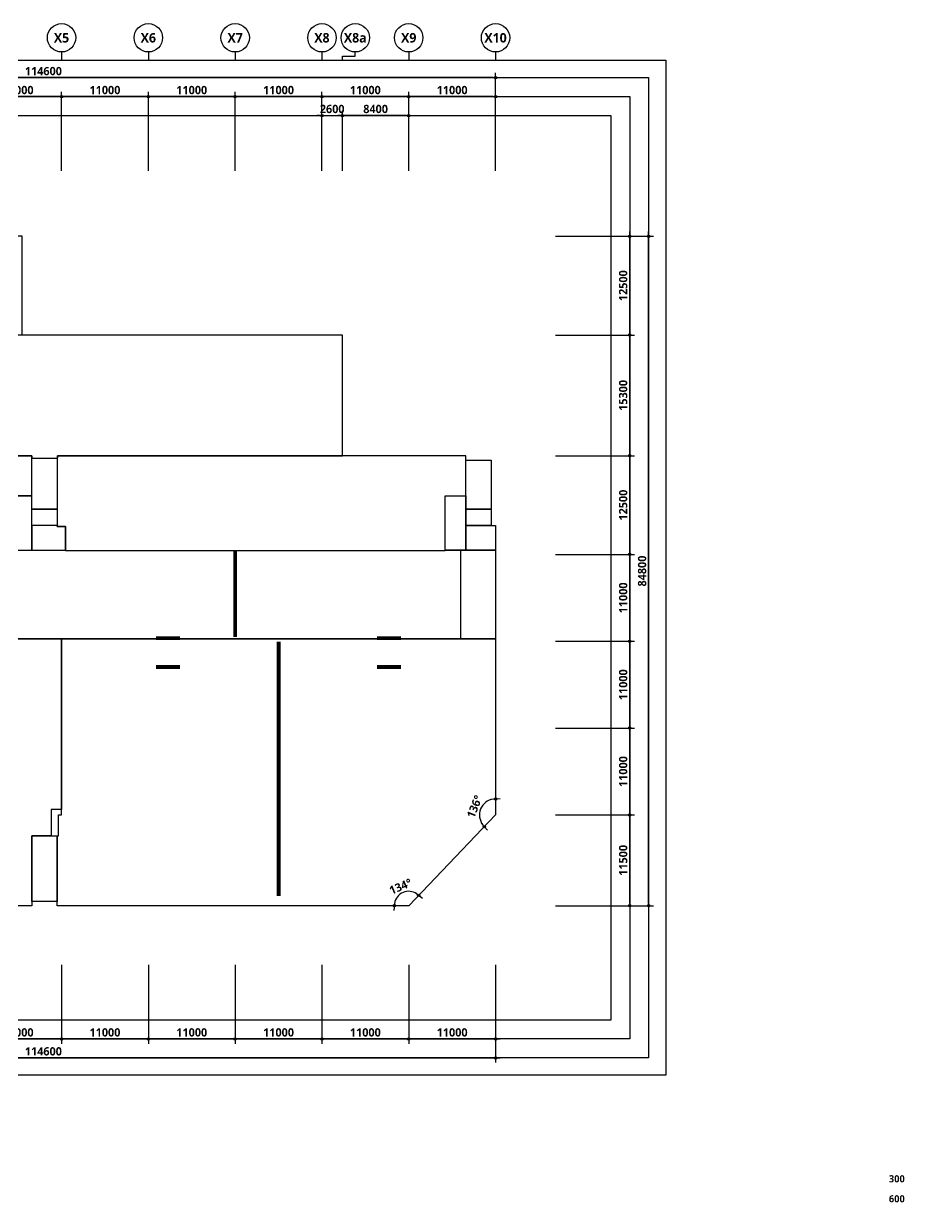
# Model space of a CAD drawing. Header units: millimetres. Extents: x -5354 to 997967, y -1313401 to 249081.
# Drawn here: x 106275 to 217903, y -944305 to -794976 of the extents above; entities that cross this region are included whole.
import ezdxf
from ezdxf.enums import TextEntityAlignment as Align

# ---------------------------------------------------------------- set-up
doc = ezdxf.new("R2010")
doc.units = ezdxf.units.MM
doc.header["$LTSCALE"] = 300
doc.header["$MEASUREMENT"] = 0
doc.header["$PDSIZE"] = -10
doc.layers.get('0').update_dxf_attribs({"linetype": 'CONTINUOUS'})
doc.layers.get('Defpoints').update_dxf_attribs({"color": 153, "linetype": 'CONTINUOUS'})
for name, color, linetype in [('A-ANNO-TEXT1', 7, 'CONTINUOUS'), ('A-ANNO-TITL', 7, 'CONTINUOUS'), ('A-ST-AXIS-BUB', 7, 'CONTINUOUS'), ('A-ST-AXIS-DIM', 7, 'CONTINUOUS'), ('ILDO_Cosinus Joint', 20, 'CONTINUOUS')]:
    doc.layers.add(name, color=color, linetype=linetype)
doc.layers.add('Defpoint', color=161, linetype='CONTINUOUS', plot=False)
doc.layers.add('면적', color=210, linetype='CONTINUOUS', plot=False)
doc.styles.add('SH_대대리576', font='')
doc.styles.get('SH_대대리576').set_extended_font_data('NanumGothic', bold=True)
doc.dimstyles.new('SHP 600', dxfattribs={"dimscale": 300, "dimtxt": 3.5, "dimasz": 1, "dimexe": 2, "dimexo": 2, "dimgap": 1, "dimtad": 1, "dimdec": 0, "dimzin": 0, "dimdsep": 46, "dimtxsty": 'SH_대대리576', "dimblk": 'DIMDOT', "dimcen": 0.09, "dimclrt": 3, "dimadec": 0, "dimazin": 1, "dimtfac": 1, "dimtdec": 0, "dimtix": 1, "dimtmove": 2, "dimatfit": 0, "dimldrblk": 'DIMDOT', "dimfxl": 1, "dimtolj": 1, "dimtzin": 0, "dimarcsym": 0})

# ---------------------------------------------------------------- blocks, each defined once
blk = doc.blocks.new('DIMDOT')
at = {"color": 0}
blk.add_line((-2, 0), (2, 0), dxfattribs=at)
for radius in [0.5, 0.25]:
    blk.add_circle((0, 0), radius, dxfattribs=at)
blk = doc.blocks.new('*D731')
at = {"layer": 'A-ST-AXIS-DIM', "color": 0, "lineweight": -2, "transparency": 16777216}
for p, q in [((51487, -813626), (51487, -801226)), ((165787, -801826), (51787, -801826)), ((166087, -813626), (166087, -801226))]:
    blk.add_line(p, q, dxfattribs=at)
at = {"layer": 'Defpoints', "color": 0, "transparency": 16777216}
for p in [(51487, -801826), (51487, -814226), (166087, -814226)]:
    blk.add_point(p, dxfattribs=at)
at = {"layer": 'A-ST-AXIS-DIM', "color": 0, "lineweight": -2, "transparency": 16777216, "xscale": 300, "yscale": 300, "zscale": 300, "rotation": 180}
blk.add_blockref('DIMDOT', (51487, -801826), dxfattribs=at)
at = {"layer": 'A-ST-AXIS-DIM', "color": 0, "lineweight": -2, "transparency": 16777216, "xscale": 300, "yscale": 300, "zscale": 300}
blk.add_blockref('DIMDOT', (166087, -801826), dxfattribs=at)
at = {"layer": 'A-ST-AXIS-DIM', "color": 3, "transparency": 16777216, "insert": (108787, -801001), "char_height": 1050, "attachment_point": 5, "style": 'SH_대대리576'}
blk.add_mtext('\\A1;114600', dxfattribs=at)
blk = doc.blocks.new('*D727')
at = {"layer": 'A-ST-AXIS-DIM', "color": 0, "lineweight": -2, "transparency": 16777216}
for p, q in [((100087, -813626), (100087, -803626)), ((110787, -804226), (100387, -804226)), ((111087, -813626), (111087, -803626))]:
    blk.add_line(p, q, dxfattribs=at)
at = {"layer": 'Defpoints', "color": 0, "transparency": 16777216}
for p in [(100087, -804226), (100087, -814226), (111087, -814226)]:
    blk.add_point(p, dxfattribs=at)
at = {"layer": 'A-ST-AXIS-DIM', "color": 0, "lineweight": -2, "transparency": 16777216, "xscale": 300, "yscale": 300, "zscale": 300, "rotation": 180}
blk.add_blockref('DIMDOT', (100087, -804226), dxfattribs=at)
at = {"layer": 'A-ST-AXIS-DIM', "color": 0, "lineweight": -2, "transparency": 16777216, "xscale": 300, "yscale": 300, "zscale": 300}
blk.add_blockref('DIMDOT', (111087, -804226), dxfattribs=at)
at = {"layer": 'A-ST-AXIS-DIM', "color": 3, "transparency": 16777216, "insert": (105587, -803401), "char_height": 1050, "attachment_point": 5, "style": 'SH_대대리576'}
blk.add_mtext('\\A1;11000', dxfattribs=at)
blk = doc.blocks.new('*D726')
at = {"layer": 'A-ST-AXIS-DIM', "color": 0, "lineweight": -2, "transparency": 16777216}
for p, q in [((111087, -813626), (111087, -803626)), ((121787, -804226), (111387, -804226)), ((122087, -813626), (122087, -803626))]:
    blk.add_line(p, q, dxfattribs=at)
at = {"layer": 'Defpoints', "color": 0, "transparency": 16777216}
for p in [(111087, -804226), (111087, -814226), (122087, -814226)]:
    blk.add_point(p, dxfattribs=at)
at = {"layer": 'A-ST-AXIS-DIM', "color": 0, "lineweight": -2, "transparency": 16777216, "xscale": 300, "yscale": 300, "zscale": 300, "rotation": 180}
blk.add_blockref('DIMDOT', (111087, -804226), dxfattribs=at)
at = {"layer": 'A-ST-AXIS-DIM', "color": 0, "lineweight": -2, "transparency": 16777216, "xscale": 300, "yscale": 300, "zscale": 300}
blk.add_blockref('DIMDOT', (122087, -804226), dxfattribs=at)
at = {"layer": 'A-ST-AXIS-DIM', "color": 3, "transparency": 16777216, "insert": (116587, -803401), "char_height": 1050, "attachment_point": 5, "style": 'SH_대대리576'}
blk.add_mtext('\\A1;11000', dxfattribs=at)
blk = doc.blocks.new('*D725')
at = {"layer": 'A-ST-AXIS-DIM', "color": 0, "lineweight": -2, "transparency": 16777216}
for p, q in [((122087, -813626), (122087, -803626)), ((132787, -804226), (122387, -804226)), ((133087, -813626), (133087, -803626))]:
    blk.add_line(p, q, dxfattribs=at)
at = {"layer": 'Defpoints', "color": 0, "transparency": 16777216}
for p in [(122087, -804226), (122087, -814226), (133087, -814226)]:
    blk.add_point(p, dxfattribs=at)
at = {"layer": 'A-ST-AXIS-DIM', "color": 0, "lineweight": -2, "transparency": 16777216, "xscale": 300, "yscale": 300, "zscale": 300, "rotation": 180}
blk.add_blockref('DIMDOT', (122087, -804226), dxfattribs=at)
at = {"layer": 'A-ST-AXIS-DIM', "color": 0, "lineweight": -2, "transparency": 16777216, "xscale": 300, "yscale": 300, "zscale": 300}
blk.add_blockref('DIMDOT', (133087, -804226), dxfattribs=at)
at = {"layer": 'A-ST-AXIS-DIM', "color": 3, "transparency": 16777216, "insert": (127587, -803401), "char_height": 1050, "attachment_point": 5, "style": 'SH_대대리576'}
blk.add_mtext('\\A1;11000', dxfattribs=at)
blk = doc.blocks.new('*D724')
at = {"layer": 'A-ST-AXIS-DIM', "color": 0, "lineweight": -2, "transparency": 16777216}
for p, q in [((133087, -813626), (133087, -803626)), ((143787, -804226), (133387, -804226)), ((144087, -813626), (144087, -803626))]:
    blk.add_line(p, q, dxfattribs=at)
at = {"layer": 'Defpoints', "color": 0, "transparency": 16777216}
for p in [(133087, -804226), (133087, -814226), (144087, -814226)]:
    blk.add_point(p, dxfattribs=at)
at = {"layer": 'A-ST-AXIS-DIM', "color": 0, "lineweight": -2, "transparency": 16777216, "xscale": 300, "yscale": 300, "zscale": 300, "rotation": 180}
blk.add_blockref('DIMDOT', (133087, -804226), dxfattribs=at)
at = {"layer": 'A-ST-AXIS-DIM', "color": 0, "lineweight": -2, "transparency": 16777216, "xscale": 300, "yscale": 300, "zscale": 300}
blk.add_blockref('DIMDOT', (144087, -804226), dxfattribs=at)
at = {"layer": 'A-ST-AXIS-DIM', "color": 3, "transparency": 16777216, "insert": (138587, -803401), "char_height": 1050, "attachment_point": 5, "style": 'SH_대대리576'}
blk.add_mtext('\\A1;11000', dxfattribs=at)
blk = doc.blocks.new('*D723')
at = {"layer": 'A-ST-AXIS-DIM', "color": 0, "lineweight": -2, "transparency": 16777216}
for p, q in [((144087, -813626), (144087, -803626)), ((154787, -804226), (144387, -804226)), ((155087, -813626), (155087, -803626))]:
    blk.add_line(p, q, dxfattribs=at)
at = {"layer": 'Defpoints', "color": 0, "transparency": 16777216}
for p in [(144087, -804226), (144087, -814226), (155087, -814226)]:
    blk.add_point(p, dxfattribs=at)
at = {"layer": 'A-ST-AXIS-DIM', "color": 0, "lineweight": -2, "transparency": 16777216, "xscale": 300, "yscale": 300, "zscale": 300, "rotation": 180}
blk.add_blockref('DIMDOT', (144087, -804226), dxfattribs=at)
at = {"layer": 'A-ST-AXIS-DIM', "color": 0, "lineweight": -2, "transparency": 16777216, "xscale": 300, "yscale": 300, "zscale": 300}
blk.add_blockref('DIMDOT', (155087, -804226), dxfattribs=at)
at = {"layer": 'A-ST-AXIS-DIM', "color": 3, "transparency": 16777216, "insert": (149587, -803401), "char_height": 1050, "attachment_point": 5, "style": 'SH_대대리576'}
blk.add_mtext('\\A1;11000', dxfattribs=at)
blk = doc.blocks.new('*D722')
at = {"layer": 'A-ST-AXIS-DIM', "color": 0, "lineweight": -2, "transparency": 16777216}
for p, q in [((155087, -813626), (155087, -803626)), ((165787, -804226), (155387, -804226)), ((166087, -813626), (166087, -803626))]:
    blk.add_line(p, q, dxfattribs=at)
at = {"layer": 'Defpoints', "color": 0, "transparency": 16777216}
for p in [(155087, -804226), (155087, -814226), (166087, -814226)]:
    blk.add_point(p, dxfattribs=at)
at = {"layer": 'A-ST-AXIS-DIM', "color": 0, "lineweight": -2, "transparency": 16777216, "xscale": 300, "yscale": 300, "zscale": 300, "rotation": 180}
blk.add_blockref('DIMDOT', (155087, -804226), dxfattribs=at)
at = {"layer": 'A-ST-AXIS-DIM', "color": 0, "lineweight": -2, "transparency": 16777216, "xscale": 300, "yscale": 300, "zscale": 300}
blk.add_blockref('DIMDOT', (166087, -804226), dxfattribs=at)
at = {"layer": 'A-ST-AXIS-DIM', "color": 3, "transparency": 16777216, "insert": (160587, -803401), "char_height": 1050, "attachment_point": 5, "style": 'SH_대대리576'}
blk.add_mtext('\\A1;11000', dxfattribs=at)
blk = doc.blocks.new('A-ST-AXIS-BUB-1')
at = {"layer": 'A-ST-AXIS-BUB'}
blk.add_line((0, 350), (0, 0), dxfattribs=at)
blk.add_circle((0, 950), 600, dxfattribs=at)
blk = doc.blocks.new('*D619')
at = {"layer": 'A-ST-AXIS-DIM', "color": 0, "lineweight": -2, "transparency": 16777216}
for p, q in [((173687, -821926), (183687, -821926)), ((183087, -834126), (183087, -822226)), ((173687, -834426), (183687, -834426))]:
    blk.add_line(p, q, dxfattribs=at)
at = {"layer": 'Defpoints', "color": 0, "transparency": 16777216}
for p in [(173087, -821926), (183087, -821926), (173087, -834426)]:
    blk.add_point(p, dxfattribs=at)
at = {"layer": 'A-ST-AXIS-DIM', "color": 0, "lineweight": -2, "transparency": 16777216, "xscale": 300, "yscale": 300, "zscale": 300}
for p, rotation in [((183087, -821926), 90), ((183087, -834426), 270)]:
    blk.add_blockref('DIMDOT', p, dxfattribs=dict(at, rotation=rotation))
at = {"layer": 'A-ST-AXIS-DIM', "color": 3, "transparency": 16777216, "insert": (182262, -828176), "char_height": 1050, "attachment_point": 5, "rotation": 90, "style": 'SH_대대리576'}
blk.add_mtext('\\A1;12500', dxfattribs=at)
blk = doc.blocks.new('*D618')
at = {"layer": 'A-ST-AXIS-DIM', "color": 0, "lineweight": -2, "transparency": 16777216}
for p, q in [((173687, -834426), (183687, -834426)), ((183087, -849426), (183087, -834726)), ((173687, -849726), (183687, -849726))]:
    blk.add_line(p, q, dxfattribs=at)
at = {"layer": 'Defpoints', "color": 0, "transparency": 16777216}
for p in [(173087, -834426), (183087, -834426), (173087, -849726)]:
    blk.add_point(p, dxfattribs=at)
at = {"layer": 'A-ST-AXIS-DIM', "color": 0, "lineweight": -2, "transparency": 16777216, "xscale": 300, "yscale": 300, "zscale": 300}
for p, rotation in [((183087, -834426), 90), ((183087, -849726), 270)]:
    blk.add_blockref('DIMDOT', p, dxfattribs=dict(at, rotation=rotation))
at = {"layer": 'A-ST-AXIS-DIM', "color": 3, "transparency": 16777216, "insert": (182262, -842076), "char_height": 1050, "attachment_point": 5, "rotation": 90, "style": 'SH_대대리576'}
blk.add_mtext('\\A1;15300', dxfattribs=at)
blk = doc.blocks.new('*D617')
at = {"layer": 'A-ST-AXIS-DIM', "color": 0, "lineweight": -2, "transparency": 16777216}
for p, q in [((173687, -849726), (183687, -849726)), ((183087, -861926), (183087, -850026)), ((173687, -862226), (183687, -862226))]:
    blk.add_line(p, q, dxfattribs=at)
at = {"layer": 'Defpoints', "color": 0, "transparency": 16777216}
for p in [(173087, -849726), (183087, -849726), (173087, -862226)]:
    blk.add_point(p, dxfattribs=at)
at = {"layer": 'A-ST-AXIS-DIM', "color": 0, "lineweight": -2, "transparency": 16777216, "xscale": 300, "yscale": 300, "zscale": 300}
for p, rotation in [((183087, -849726), 90), ((183087, -862226), 270)]:
    blk.add_blockref('DIMDOT', p, dxfattribs=dict(at, rotation=rotation))
at = {"layer": 'A-ST-AXIS-DIM', "color": 3, "transparency": 16777216, "insert": (182262, -855976), "char_height": 1050, "attachment_point": 5, "rotation": 90, "style": 'SH_대대리576'}
blk.add_mtext('\\A1;12500', dxfattribs=at)
blk = doc.blocks.new('*D616')
at = {"layer": 'A-ST-AXIS-DIM', "color": 0, "lineweight": -2, "transparency": 16777216}
for p, q in [((173687, -862226), (183687, -862226)), ((183087, -872926), (183087, -862526)), ((173687, -873226), (183687, -873226))]:
    blk.add_line(p, q, dxfattribs=at)
at = {"layer": 'Defpoints', "color": 0, "transparency": 16777216}
for p in [(173087, -862226), (183087, -862226), (173087, -873226)]:
    blk.add_point(p, dxfattribs=at)
at = {"layer": 'A-ST-AXIS-DIM', "color": 0, "lineweight": -2, "transparency": 16777216, "xscale": 300, "yscale": 300, "zscale": 300}
for p, rotation in [((183087, -862226), 90), ((183087, -873226), 270)]:
    blk.add_blockref('DIMDOT', p, dxfattribs=dict(at, rotation=rotation))
at = {"layer": 'A-ST-AXIS-DIM', "color": 3, "transparency": 16777216, "insert": (182262, -867726), "char_height": 1050, "attachment_point": 5, "rotation": 90, "style": 'SH_대대리576'}
blk.add_mtext('\\A1;11000', dxfattribs=at)
blk = doc.blocks.new('*D615')
at = {"layer": 'A-ST-AXIS-DIM', "color": 0, "lineweight": -2, "transparency": 16777216}
for p, q in [((173687, -873226), (183687, -873226)), ((183087, -883926), (183087, -873526)), ((173687, -884226), (183687, -884226))]:
    blk.add_line(p, q, dxfattribs=at)
at = {"layer": 'Defpoints', "color": 0, "transparency": 16777216}
for p in [(173087, -873226), (183087, -873226), (173087, -884226)]:
    blk.add_point(p, dxfattribs=at)
at = {"layer": 'A-ST-AXIS-DIM', "color": 0, "lineweight": -2, "transparency": 16777216, "xscale": 300, "yscale": 300, "zscale": 300}
for p, rotation in [((183087, -873226), 90), ((183087, -884226), 270)]:
    blk.add_blockref('DIMDOT', p, dxfattribs=dict(at, rotation=rotation))
at = {"layer": 'A-ST-AXIS-DIM', "color": 3, "transparency": 16777216, "insert": (182262, -878726), "char_height": 1050, "attachment_point": 5, "rotation": 90, "style": 'SH_대대리576'}
blk.add_mtext('\\A1;11000', dxfattribs=at)
blk = doc.blocks.new('*D614')
at = {"layer": 'A-ST-AXIS-DIM', "color": 0, "lineweight": -2, "transparency": 16777216}
for p, q in [((173687, -884226), (183687, -884226)), ((183087, -894926), (183087, -884526)), ((173687, -895226), (183687, -895226))]:
    blk.add_line(p, q, dxfattribs=at)
at = {"layer": 'Defpoints', "color": 0, "transparency": 16777216}
for p in [(173087, -884226), (183087, -884226), (173087, -895226)]:
    blk.add_point(p, dxfattribs=at)
at = {"layer": 'A-ST-AXIS-DIM', "color": 0, "lineweight": -2, "transparency": 16777216, "xscale": 300, "yscale": 300, "zscale": 300}
for p, rotation in [((183087, -884226), 90), ((183087, -895226), 270)]:
    blk.add_blockref('DIMDOT', p, dxfattribs=dict(at, rotation=rotation))
at = {"layer": 'A-ST-AXIS-DIM', "color": 3, "transparency": 16777216, "insert": (182262, -889726), "char_height": 1050, "attachment_point": 5, "rotation": 90, "style": 'SH_대대리576'}
blk.add_mtext('\\A1;11000', dxfattribs=at)
blk = doc.blocks.new('*D613')
at = {"layer": 'A-ST-AXIS-DIM', "color": 0, "lineweight": -2, "transparency": 16777216}
for p, q in [((173687, -895226), (183687, -895226)), ((183087, -906426), (183087, -895526)), ((173687, -906726), (183687, -906726))]:
    blk.add_line(p, q, dxfattribs=at)
at = {"layer": 'Defpoints', "color": 0, "transparency": 16777216}
for p in [(173087, -895226), (183087, -895226), (173087, -906726)]:
    blk.add_point(p, dxfattribs=at)
at = {"layer": 'A-ST-AXIS-DIM', "color": 0, "lineweight": -2, "transparency": 16777216, "xscale": 300, "yscale": 300, "zscale": 300}
for p, rotation in [((183087, -895226), 90), ((183087, -906726), 270)]:
    blk.add_blockref('DIMDOT', p, dxfattribs=dict(at, rotation=rotation))
at = {"layer": 'A-ST-AXIS-DIM', "color": 3, "transparency": 16777216, "insert": (182262, -900976), "char_height": 1050, "attachment_point": 5, "rotation": 90, "style": 'SH_대대리576'}
blk.add_mtext('\\A1;11500', dxfattribs=at)
blk = doc.blocks.new('*D612')
at = {"layer": 'A-ST-AXIS-DIM', "color": 0, "lineweight": -2, "transparency": 16777216}
for p, q in [((173687, -821926), (186087, -821926)), ((185487, -906426), (185487, -822226)), ((173687, -906726), (186087, -906726))]:
    blk.add_line(p, q, dxfattribs=at)
at = {"layer": 'Defpoints', "color": 0, "transparency": 16777216}
for p in [(173087, -821926), (185487, -821926), (173087, -906726)]:
    blk.add_point(p, dxfattribs=at)
at = {"layer": 'A-ST-AXIS-DIM', "color": 0, "lineweight": -2, "transparency": 16777216, "xscale": 300, "yscale": 300, "zscale": 300}
for p, rotation in [((185487, -821926), 90), ((185487, -906726), 270)]:
    blk.add_blockref('DIMDOT', p, dxfattribs=dict(at, rotation=rotation))
at = {"layer": 'A-ST-AXIS-DIM', "color": 3, "transparency": 16777216, "insert": (184662, -864326), "char_height": 1050, "attachment_point": 5, "rotation": 90, "style": 'SH_대대리576'}
blk.add_mtext('\\A1;84800', dxfattribs=at)
blk = doc.blocks.new('*D720')
at = {"layer": 'A-ST-AXIS-DIM', "color": 0, "lineweight": -2, "transparency": 16777216}
for p, q in [((100087, -914197), (100087, -924197)), ((111087, -914197), (111087, -924197)), ((100387, -923597), (110787, -923597))]:
    blk.add_line(p, q, dxfattribs=at)
at = {"layer": 'Defpoints', "color": 0, "transparency": 16777216}
for p in [(100087, -913597), (111087, -913597), (111087, -923597)]:
    blk.add_point(p, dxfattribs=at)
at = {"layer": 'A-ST-AXIS-DIM', "color": 0, "lineweight": -2, "transparency": 16777216, "xscale": 300, "yscale": 300, "zscale": 300, "rotation": 180}
blk.add_blockref('DIMDOT', (100087, -923597), dxfattribs=at)
at = {"layer": 'A-ST-AXIS-DIM', "color": 0, "lineweight": -2, "transparency": 16777216, "xscale": 300, "yscale": 300, "zscale": 300}
blk.add_blockref('DIMDOT', (111087, -923597), dxfattribs=at)
at = {"layer": 'A-ST-AXIS-DIM', "color": 3, "transparency": 16777216, "insert": (105587, -922772), "char_height": 1050, "attachment_point": 5, "style": 'SH_대대리576'}
blk.add_mtext('\\A1;11000', dxfattribs=at)
blk = doc.blocks.new('*D719')
at = {"layer": 'A-ST-AXIS-DIM', "color": 0, "lineweight": -2, "transparency": 16777216}
for p, q in [((111087, -914197), (111087, -924197)), ((122087, -914197), (122087, -924197)), ((111387, -923597), (121787, -923597))]:
    blk.add_line(p, q, dxfattribs=at)
at = {"layer": 'Defpoints', "color": 0, "transparency": 16777216}
for p in [(111087, -913597), (122087, -913597), (122087, -923597)]:
    blk.add_point(p, dxfattribs=at)
at = {"layer": 'A-ST-AXIS-DIM', "color": 0, "lineweight": -2, "transparency": 16777216, "xscale": 300, "yscale": 300, "zscale": 300, "rotation": 180}
blk.add_blockref('DIMDOT', (111087, -923597), dxfattribs=at)
at = {"layer": 'A-ST-AXIS-DIM', "color": 0, "lineweight": -2, "transparency": 16777216, "xscale": 300, "yscale": 300, "zscale": 300}
blk.add_blockref('DIMDOT', (122087, -923597), dxfattribs=at)
at = {"layer": 'A-ST-AXIS-DIM', "color": 3, "transparency": 16777216, "insert": (116587, -922772), "char_height": 1050, "attachment_point": 5, "style": 'SH_대대리576'}
blk.add_mtext('\\A1;11000', dxfattribs=at)
blk = doc.blocks.new('*D718')
at = {"layer": 'A-ST-AXIS-DIM', "color": 0, "lineweight": -2, "transparency": 16777216}
for p, q in [((122087, -914197), (122087, -924197)), ((133087, -914197), (133087, -924197)), ((122387, -923597), (132787, -923597))]:
    blk.add_line(p, q, dxfattribs=at)
at = {"layer": 'Defpoints', "color": 0, "transparency": 16777216}
for p in [(122087, -913597), (133087, -913597), (133087, -923597)]:
    blk.add_point(p, dxfattribs=at)
at = {"layer": 'A-ST-AXIS-DIM', "color": 0, "lineweight": -2, "transparency": 16777216, "xscale": 300, "yscale": 300, "zscale": 300, "rotation": 180}
blk.add_blockref('DIMDOT', (122087, -923597), dxfattribs=at)
at = {"layer": 'A-ST-AXIS-DIM', "color": 0, "lineweight": -2, "transparency": 16777216, "xscale": 300, "yscale": 300, "zscale": 300}
blk.add_blockref('DIMDOT', (133087, -923597), dxfattribs=at)
at = {"layer": 'A-ST-AXIS-DIM', "color": 3, "transparency": 16777216, "insert": (127587, -922772), "char_height": 1050, "attachment_point": 5, "style": 'SH_대대리576'}
blk.add_mtext('\\A1;11000', dxfattribs=at)
blk = doc.blocks.new('*D717')
at = {"layer": 'A-ST-AXIS-DIM', "color": 0, "lineweight": -2, "transparency": 16777216}
for p, q in [((133087, -914197), (133087, -924197)), ((144087, -914197), (144087, -924197)), ((133387, -923597), (143787, -923597))]:
    blk.add_line(p, q, dxfattribs=at)
at = {"layer": 'Defpoints', "color": 0, "transparency": 16777216}
for p in [(133087, -913597), (144087, -913597), (144087, -923597)]:
    blk.add_point(p, dxfattribs=at)
at = {"layer": 'A-ST-AXIS-DIM', "color": 0, "lineweight": -2, "transparency": 16777216, "xscale": 300, "yscale": 300, "zscale": 300, "rotation": 180}
blk.add_blockref('DIMDOT', (133087, -923597), dxfattribs=at)
at = {"layer": 'A-ST-AXIS-DIM', "color": 0, "lineweight": -2, "transparency": 16777216, "xscale": 300, "yscale": 300, "zscale": 300}
blk.add_blockref('DIMDOT', (144087, -923597), dxfattribs=at)
at = {"layer": 'A-ST-AXIS-DIM', "color": 3, "transparency": 16777216, "insert": (138587, -922772), "char_height": 1050, "attachment_point": 5, "style": 'SH_대대리576'}
blk.add_mtext('\\A1;11000', dxfattribs=at)
blk = doc.blocks.new('*D716')
at = {"layer": 'A-ST-AXIS-DIM', "color": 0, "lineweight": -2, "transparency": 16777216}
for p, q in [((144087, -914197), (144087, -924197)), ((155087, -914197), (155087, -924197)), ((144387, -923597), (154787, -923597))]:
    blk.add_line(p, q, dxfattribs=at)
at = {"layer": 'Defpoints', "color": 0, "transparency": 16777216}
for p in [(144087, -913597), (155087, -913597), (155087, -923597)]:
    blk.add_point(p, dxfattribs=at)
at = {"layer": 'A-ST-AXIS-DIM', "color": 0, "lineweight": -2, "transparency": 16777216, "xscale": 300, "yscale": 300, "zscale": 300, "rotation": 180}
blk.add_blockref('DIMDOT', (144087, -923597), dxfattribs=at)
at = {"layer": 'A-ST-AXIS-DIM', "color": 0, "lineweight": -2, "transparency": 16777216, "xscale": 300, "yscale": 300, "zscale": 300}
blk.add_blockref('DIMDOT', (155087, -923597), dxfattribs=at)
at = {"layer": 'A-ST-AXIS-DIM', "color": 3, "transparency": 16777216, "insert": (149587, -922772), "char_height": 1050, "attachment_point": 5, "style": 'SH_대대리576'}
blk.add_mtext('\\A1;11000', dxfattribs=at)
blk = doc.blocks.new('*D715')
at = {"layer": 'A-ST-AXIS-DIM', "color": 0, "lineweight": -2, "transparency": 16777216}
for p, q in [((155087, -914197), (155087, -924197)), ((166087, -914197), (166087, -924197)), ((155387, -923597), (165787, -923597))]:
    blk.add_line(p, q, dxfattribs=at)
at = {"layer": 'Defpoints', "color": 0, "transparency": 16777216}
for p in [(155087, -913597), (166087, -913597), (166087, -923597)]:
    blk.add_point(p, dxfattribs=at)
at = {"layer": 'A-ST-AXIS-DIM', "color": 0, "lineweight": -2, "transparency": 16777216, "xscale": 300, "yscale": 300, "zscale": 300, "rotation": 180}
blk.add_blockref('DIMDOT', (155087, -923597), dxfattribs=at)
at = {"layer": 'A-ST-AXIS-DIM', "color": 0, "lineweight": -2, "transparency": 16777216, "xscale": 300, "yscale": 300, "zscale": 300}
blk.add_blockref('DIMDOT', (166087, -923597), dxfattribs=at)
at = {"layer": 'A-ST-AXIS-DIM', "color": 3, "transparency": 16777216, "insert": (160587, -922772), "char_height": 1050, "attachment_point": 5, "style": 'SH_대대리576'}
blk.add_mtext('\\A1;11000', dxfattribs=at)
blk = doc.blocks.new('*D714')
at = {"layer": 'A-ST-AXIS-DIM', "color": 0, "lineweight": -2, "transparency": 16777216}
blk.add_arc((155087, -906726), 1829, 55.67995, 170.59308, dxfattribs=at)
at = {"layer": 'Defpoints', "color": 0, "transparency": 16777216}
for p in [(166087, -895226), (155060, -904897), (144087, -906726, 103000), (155087, -906726), (155087, -906726)]:
    blk.add_point(p, dxfattribs=at)
at = {"layer": 'A-ST-AXIS-DIM', "color": 0, "lineweight": -2, "transparency": 16777216, "xscale": 300, "yscale": 300, "zscale": 300}
for p, rotation in [((156352, -905404), 320.9764875871198), ((153258, -906726), 265.2965424328976)]:
    blk.add_blockref('DIMDOT', p, dxfattribs=dict(at, rotation=rotation))
at = {"layer": 'A-ST-AXIS-DIM', "color": 3, "transparency": 16777216, "insert": (154044, -904285), "char_height": 1050, "attachment_point": 5, "rotation": 23.13652, "style": 'SH_대대리576'}
blk.add_mtext('\\A1;134°', dxfattribs=at)
blk = doc.blocks.new('*D713')
at = {"layer": 'A-ST-AXIS-DIM', "color": 0, "lineweight": -2, "transparency": 16777216}
blk.add_arc((166087, -895226), 2037, 98.44788, 217.82515, dxfattribs=at)
at = {"layer": 'Defpoints', "color": 0, "transparency": 16777216}
for p in [(166087, -872926), (164637, -893797), (166087, -895226), (166087, -895226), (155087, -906726, 103000)]:
    blk.add_point(p, dxfattribs=at)
at = {"layer": 'A-ST-AXIS-DIM', "color": 0, "lineweight": -2, "transparency": 16777216, "xscale": 300, "yscale": 300, "zscale": 300}
for p, rotation in [((166087, -893189), 4.223939572343506), ((164679, -896698), 312.0490904476744)]:
    blk.add_blockref('DIMDOT', p, dxfattribs=dict(at, rotation=rotation))
at = {"layer": 'A-ST-AXIS-DIM', "color": 3, "transparency": 16777216, "insert": (163431, -894160), "char_height": 1050, "attachment_point": 5, "rotation": 68.13652, "style": 'SH_대대리576'}
blk.add_mtext('\\A1;136°', dxfattribs=at)
blk = doc.blocks.new('*D712')
at = {"layer": 'A-ST-AXIS-DIM', "color": 0, "lineweight": -2, "transparency": 16777216}
for p, q in [((51487, -914197), (51487, -926597)), ((166087, -914197), (166087, -926597)), ((51787, -925997), (165787, -925997))]:
    blk.add_line(p, q, dxfattribs=at)
at = {"layer": 'Defpoints', "color": 0, "transparency": 16777216}
for p in [(51487, -913597), (166087, -913597), (166087, -925997)]:
    blk.add_point(p, dxfattribs=at)
at = {"layer": 'A-ST-AXIS-DIM', "color": 0, "lineweight": -2, "transparency": 16777216, "xscale": 300, "yscale": 300, "zscale": 300, "rotation": 180}
blk.add_blockref('DIMDOT', (51487, -925997), dxfattribs=at)
at = {"layer": 'A-ST-AXIS-DIM', "color": 0, "lineweight": -2, "transparency": 16777216, "xscale": 300, "yscale": 300, "zscale": 300}
blk.add_blockref('DIMDOT', (166087, -925997), dxfattribs=at)
at = {"layer": 'A-ST-AXIS-DIM', "color": 3, "transparency": 16777216, "insert": (108787, -925172), "char_height": 1050, "attachment_point": 5, "style": 'SH_대대리576'}
blk.add_mtext('\\A1;114600', dxfattribs=at)
blk = doc.blocks.new('*D637')
at = {"layer": 'A-ST-AXIS-DIM', "color": 0, "lineweight": -2, "transparency": 16777216}
for p, q in [((144087, -813626), (144087, -806026)), ((146687, -813626), (146687, -806026)), ((143787, -806626), (143487, -806626)), ((144087, -806626), (146687, -806626)), ((146987, -806626), (147287, -806626))]:
    blk.add_line(p, q, dxfattribs=at)
at = {"layer": 'Defpoints', "color": 0, "transparency": 16777216}
for p in [(146687, -806626), (144087, -814226), (146687, -814226)]:
    blk.add_point(p, dxfattribs=at)
at = {"layer": 'A-ST-AXIS-DIM', "color": 0, "lineweight": -2, "transparency": 16777216, "xscale": 300, "yscale": 300, "zscale": 300}
blk.add_blockref('DIMDOT', (144087, -806626), dxfattribs=at)
at = {"layer": 'A-ST-AXIS-DIM', "color": 0, "lineweight": -2, "transparency": 16777216, "xscale": 300, "yscale": 300, "zscale": 300, "rotation": 180}
blk.add_blockref('DIMDOT', (146687, -806626), dxfattribs=at)
at = {"layer": 'A-ST-AXIS-DIM', "color": 3, "transparency": 16777216, "insert": (145387, -805801), "char_height": 1050, "attachment_point": 5, "style": 'SH_대대리576'}
blk.add_mtext('\\A1;2600', dxfattribs=at)
blk = doc.blocks.new('*D636')
at = {"layer": 'A-ST-AXIS-DIM', "color": 0, "lineweight": -2, "transparency": 16777216}
for p, q in [((146687, -813626), (146687, -806026)), ((155087, -813626), (155087, -806026)), ((154787, -806626), (146987, -806626))]:
    blk.add_line(p, q, dxfattribs=at)
at = {"layer": 'Defpoints', "color": 0, "transparency": 16777216}
for p in [(146687, -806626), (146687, -814226), (155087, -814226)]:
    blk.add_point(p, dxfattribs=at)
at = {"layer": 'A-ST-AXIS-DIM', "color": 0, "lineweight": -2, "transparency": 16777216, "xscale": 300, "yscale": 300, "zscale": 300, "rotation": 180}
blk.add_blockref('DIMDOT', (146687, -806626), dxfattribs=at)
at = {"layer": 'A-ST-AXIS-DIM', "color": 0, "lineweight": -2, "transparency": 16777216, "xscale": 300, "yscale": 300, "zscale": 300}
blk.add_blockref('DIMDOT', (155087, -806626), dxfattribs=at)
at = {"layer": 'A-ST-AXIS-DIM', "color": 3, "transparency": 16777216, "insert": (150887, -805801), "char_height": 1050, "attachment_point": 5, "style": 'SH_대대리576'}
blk.add_mtext('\\A1;8400', dxfattribs=at)
blk = doc.blocks.new('G$C67953E58')
at = {"layer": '면적'}
for points in [[(95200, 72300), (54600, 72300), (54600, 84800), (48600, 84800), (0, 84800), (0, 46000), (1300, 46000), (1800, 46000), (13000, 46000), (13000, 40100), (15100, 40100), (15100, 48150), (16150, 48150), (16150, 50250), (16150, 56700), (19350, 56700), (19350, 56700), (19350, 57000), (55850, 57000), (55850, 56700), (55850, 56700), (59100, 56700), (59100, 57000), (95200, 57000)], [(19350, 56700), (19350, 51920), (22000, 51920), (22000, 45000), (53200, 45000), (53200, 51920), (55850, 51920), (55850, 56700), (55850, 56700), (55850, 57000), (19350, 57000), (19350, 56700)], [(59100, 57000), (59100, 56700), (59050, 56700), (59050, 48025), (60100, 48025), (60100, 45000), (108200, 45000), (108200, 51920), (110850, 51920), (110850, 56450), (110850, 56450), (110850, 57000)], [(16150, 56700), (19350, 56700), (19350, 50250), (16150, 50250)], [(55850, 56700), (59050, 56700), (59050, 50250), (55850, 50250)], [(110850, 56450), (114050, 56450), (114050, 50250), (110850, 50250)], [(17570, 42890), (17570, 44250), (19350, 44250), (19350, 51920), (22000, 51920), (22000, 45000), (22000, 45000), (22000, 42890), (19350, 42890), (19350, 42890)], [(53200, 45025), (55850, 45025), (55850, 51920), (53200, 51920)], [(110850, 45025), (108200, 45025), (108200, 51920), (110850, 51920)], [(19350, 48150), (16150, 48150), (16150, 50250), (19350, 50250)], [(55850, 50250), (59050, 50250), (59050, 48150), (55850, 48150)], [(110850, 50250), (114050, 50250), (114050, 48150), (110850, 48150)], [(15100, 48150), (19350, 48150), (19350, 45000), (17570, 45000), (17570, 42890), (19350, 42890), (19350, 39090), (15100, 39090)], [(55850, 48150), (55850, 45025), (60100, 45025), (60100, 48025), (59050, 48025), (59050, 48150)], [(110850, 48150), (114600, 48150), (114600, 45025), (110850, 45025)], [(0, 40100), (0, 34000), (5100, 34000), (5100, 40100), (13000, 40100), (13000, 46000), (1800, 46000), (1800, 40100)], [(17570, 45000), (19350, 45000), (19350, 44250), (17570, 44250)], [(19350, 33800), (19350, 42890), (22000, 42890), (22000, 45000), (53200, 45000), (53200, 45025), (60100, 45025), (60100, 45000), (108200, 45000), (108200, 45025), (114600, 45025), (114600, 33800)], [(110200, 45025), (114600, 45025), (114600, 33800), (110200, 33800)], [(5100, 40100), (15100, 40100), (15100, 37200), (5100, 37200)], [(15100, 39090), (19350, 39090), (19350, 33800), (15100, 33800)], [(0, 34000), (0, 21700), (5100, 21700), (5100, 20400), (7300, 20400), (7300, 37200), (5100, 37200), (5100, 34000), (0, 34000)], [(7700, 17200), (7700, 20200), (7300, 20200), (7300, 37200), (15100, 37200), (15100, 17200)], [(15100, 33800), (59600, 33800), (59600, 12200), (58300, 12200), (58300, 8850), (55850, 8850), (55850, 0), (19350, 0), (19350, 10950), (15600, 10950), (15600, 11500), (15100, 11500)], [(59600, 33800), (114600, 33800), (114600, 11500), (103600, 0), (59050, 0), (59050, 8850), (59225, 8850), (59225, 11500), (59600, 11500)], [(7700, 17200), (15100, 17200), (15100, 11600), (7700, 11600), (7700, 17200)], [(58300, 8850), (59225, 8850), (59225, 11500), (59600, 11500), (59600, 12200), (58300, 12200)], [(18400, 10950), (16150, 10950), (16150, 550), (19350, 550), (19350, 6750), (18400, 6750)], [(59050, 550), (55850, 550), (55850, 8850), (59050, 8850)]]:
    blk.add_lwpolyline(points, close=True, dxfattribs=at)
blk.add_lwpolyline([(54600, 72300), (15600, 72300), (15600, 57000), (16150, 57000), (16150, 56700)], dxfattribs=at)

msp = doc.modelspace()

# ---------------------------------------------------------------- linework, layer by layer
at = {"layer": 'A-ST-AXIS-BUB'}
msp.add_lwpolyline([(146687.2, -799625.9), (146687.2, -799100.9), (148310.1, -799100.9), (148310.1, -798575.9)], dxfattribs=at)
msp.add_circle((148310.1, -796775.9), 1800, dxfattribs=at)
at = {"layer": 'Defpoint'}
for points in [[(187687.2, -928197.4), (16487.2, -928197.4), (16487.2, -799625.9), (187687.2, -799625.9)], [(185487.2, -925997.4), (18687.2, -925997.4), (18687.2, -801825.9), (185487.2, -801825.9)], [(183087.2, -923597.4), (21087.2, -923597.4), (21087.2, -804225.9), (183087.2, -804225.9)], [(180687.2, -921197.4), (23487.2, -921197.4), (23487.2, -806625.9), (180687.2, -806625.9)]]:
    msp.add_lwpolyline(points, close=True, dxfattribs=at)
at = {"layer": 'ILDO_Cosinus Joint', "const_width": 500}
for points, elevation in [([(133087.2, -872675.9), (133087.2, -861725.9)], 103000), ([(123055.9, -872825.9), (126115.9, -872825.9)], 103000), ([(138587.2, -873250.9), (138587.2, -905475.9)], 103000), ([(151055.9, -872825.9), (154115.9, -872825.9)], 103000), ([(123055.9, -876488.4), (126115.9, -876488.4)], 206000), ([(151055.9, -876488.4), (154115.9, -876488.4)], 206000)]:
    msp.add_lwpolyline(points, dxfattribs=dict(at, elevation=elevation))

# ---------------------------------------------------------------- block references
msp.add_blockref('G$C67953E58', (51487.2, -906725.9))
at = {"layer": 'A-ST-AXIS-BUB', "xscale": 3, "yscale": 3, "zscale": 3}
for p in [(111087.2, -799625.9), (122087.2, -799625.9), (133087.2, -799625.9), (144087.2, -799625.9), (155087.2, -799625.9), (166087.2, -799625.9)]:
    msp.add_blockref('A-ST-AXIS-BUB-1', p, dxfattribs=at)

# ---------------------------------------------------------------- texts
at = {"layer": 'A-ANNO-TEXT1', "style": 'SH_대대리576'}
for s, p in [('X5', (111087.2, -796775.9)), ('X6', (122087.2, -796775.9)), ('X7', (133087.2, -796775.9)), ('X8', (144087.2, -796775.9)), ('X8a', (148310.1, -796775.9)), ('X9', (155087.2, -796775.9)), ('X10', (166087.2, -796775.9))]:
    msp.add_text(s, height=1200, dxfattribs=at).set_placement(p, align=Align.MIDDLE_CENTER)
at = {"layer": 'A-ANNO-TITL', "style": 'SH_대대리576'}
for s, p in [('300', (216940.9, -941308.9)), ('600', (216940.9, -943842.1))]:
    msp.add_text(s, height=900, dxfattribs=at).set_placement(p, align=Align.MIDDLE)

# ---------------------------------------------------------------- dimensions: what is measured, and where the dimension line sits
at = {"layer": 'A-ST-AXIS-DIM'}
for base, p1, p2, picture, middle in [((51487.2, -801825.9), (166087.2, -814225.9), (51487.2, -814225.9), '*D731', (108787.2, -801000.9)), ((100087.2, -804225.9), (111087.2, -814225.9), (100087.2, -814225.9), '*D727', (105587.2, -803400.9)), ((111087.2, -804225.9), (122087.2, -814225.9), (111087.2, -814225.9), '*D726', (116587.2, -803400.9)), ((122087.2, -804225.9), (133087.2, -814225.9), (122087.2, -814225.9), '*D725', (127587.2, -803400.9)), ((133087.2, -804225.9), (144087.2, -814225.9), (133087.2, -814225.9), '*D724', (138587.2, -803400.9)), ((144087.2, -804225.9), (155087.2, -814225.9), (144087.2, -814225.9), '*D723', (149587.2, -803400.9)), ((155087.2, -804225.9), (166087.2, -814225.9), (155087.2, -814225.9), '*D722', (160587.2, -803400.9)), ((146687.2, -806625.9), (155087.2, -814225.9), (146687.2, -814225.9), '*D636', (150887.2, -805800.9))]:
    dim = msp.add_linear_dim(base=base, p1=p1, p2=p2, dimstyle='SHP 600', dxfattribs=at)
    dim.commit()
    dim.dimension.update_dxf_attribs({"geometry": picture, "text_midpoint": middle})
for base, p1, p2, angle, picture, middle in [((146687.2, -806625.9), (144087.2, -814225.9), (146687.2, -814225.9), 180, '*D637', (145387.2, -805800.9)), ((183087.2, -821925.9), (173087.2, -834425.9), (173087.2, -821925.9), 270, '*D619', (182262.2, -828175.9)), ((185487.2, -821925.9), (173087.2, -906725.9), (173087.2, -821925.9), 270, '*D612', (184662.2, -864325.9)), ((183087.2, -834425.9), (173087.2, -849725.9), (173087.2, -834425.9), 270, '*D618', (182262.2, -842075.9)), ((183087.2, -849725.9), (173087.2, -862225.9), (173087.2, -849725.9), 270, '*D617', (182262.2, -855975.9)), ((183087.2, -862225.9), (173087.2, -873225.9), (173087.2, -862225.9), 270, '*D616', (182262.2, -867725.9)), ((183087.2, -873225.9), (173087.2, -884225.9), (173087.2, -873225.9), 270, '*D615', (182262.2, -878725.9)), ((183087.2, -884225.9), (173087.2, -895225.9), (173087.2, -884225.9), 270, '*D614', (182262.2, -889725.9)), ((183087.2, -895225.9), (173087.2, -906725.9), (173087.2, -895225.9), 270, '*D613', (182262.2, -900975.9)), ((166087.2, -925997.4), (51487.2, -913597.4), (166087.2, -913597.4), 180, '*D712', (108787.2, -925172.4)), ((111087.2, -923597.4), (100087.2, -913597.4), (111087.2, -913597.4), 180, '*D720', (105587.2, -922772.4)), ((122087.2, -923597.4), (111087.2, -913597.4), (122087.2, -913597.4), 180, '*D719', (116587.2, -922772.4)), ((133087.2, -923597.4), (122087.2, -913597.4), (133087.2, -913597.4), 180, '*D718', (127587.2, -922772.4)), ((144087.2, -923597.4), (133087.2, -913597.4), (144087.2, -913597.4), 180, '*D717', (138587.2, -922772.4)), ((155087.2, -923597.4), (144087.2, -913597.4), (155087.2, -913597.4), 180, '*D716', (149587.2, -922772.4)), ((166087.2, -923597.4), (155087.2, -913597.4), (166087.2, -913597.4), 180, '*D715', (160587.2, -922772.4))]:
    dim = msp.add_linear_dim(base=base, p1=p1, p2=p2, angle=angle, dimstyle='SHP 600', dxfattribs=at)
    dim.commit()
    dim.dimension.update_dxf_attribs({"geometry": picture, "text_midpoint": middle})
for base, line1, line2, picture, middle in [((164636.5, -893796.6), ((166087.2, -895225.9), (166087.2, -872925.9)), ((155087.2, -906725.9, 103000), (166087.2, -895225.9)), '*D713', (163431.5, -894160.3)), ((155060.1, -904896.8), ((155087.2, -906725.9), (166087.2, -895225.9)), ((144087.2, -906725.9, 103000), (155087.2, -906725.9)), '*D714', (154044.2, -904285.1))]:
    dim = msp.add_angular_dim_2l(base=base, line1=line1, line2=line2, dimstyle='SHP 600', dxfattribs=at)
    dim.commit()
    dim.dimension.update_dxf_attribs({"geometry": picture, "text_midpoint": middle})

doc.saveas('drawing.dxf')
